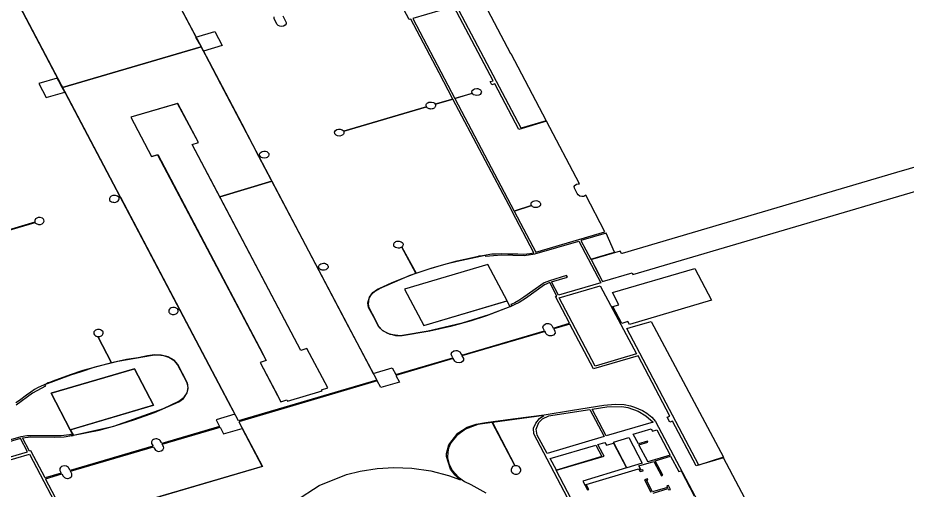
# Model space of a CAD drawing. Extents: x 12.24586 to 12.24883, y 41.79531 to 41.79849.
# Drawn here: x 12.247132 to 12.248088, y 41.796581 to 41.79709 of the extents above; entities that cross this region are included whole.
import ezdxf

# ---------------------------------------------------------------- set-up
doc = ezdxf.new("R2010")
doc.units = 0
doc.layers.add('RM$', color=3, linetype='CONTINUOUS')

msp = doc.modelspace()

# ---------------------------------------------------------------- linework, layer by layer
at = {"layer": 'RM$'}
for points in [[(12.24729131, 41.79712904), (12.24732853, 41.79705839), (12.24732853, 41.79705839), (12.2471798, 41.79701451), (12.24700751, 41.79734151)], [(12.24726428, 41.79718036), (12.24732672, 41.79706177), (12.24732675, 41.79706178), (12.24732308, 41.79706876), (12.24734344, 41.79707476), (12.24735138, 41.79705969), (12.24733102, 41.79705368), (12.24732677, 41.79706174), (12.24732675, 41.79706173), (12.2473723, 41.79697533), (12.24739044, 41.79694089), (12.24739162, 41.7969413), (12.24739146, 41.79694286), (12.24739224, 41.79694446), (12.24739421, 41.79694578), (12.24739596, 41.79694617), (12.24739772, 41.79694609), (12.24739922, 41.79694561), (12.24740002, 41.79694521), (12.24740132, 41.79694368), (12.24740159, 41.79694205), (12.24740099, 41.79694058), (12.24740032, 41.79693986), (12.24739945, 41.79693928), (12.24739837, 41.79693885), (12.24739637, 41.79693858), (12.24739471, 41.79693885), (12.24739351, 41.7969393), (12.24739298, 41.79693962), (12.24739197, 41.79694064), (12.24739181, 41.79694087), (12.24739164, 41.79694124), (12.24739047, 41.79694085), (12.24745417, 41.79681995), (12.24745533, 41.79682034), (12.24745495, 41.7968217), (12.24745517, 41.7968229), (12.24745556, 41.79682361), (12.24745623, 41.79682433), (12.2474572, 41.79682496), (12.24745859, 41.79682543), (12.24746001, 41.79682561), (12.24746107, 41.79682553), (12.24746215, 41.79682524), (12.24746355, 41.79682463), (12.24746394, 41.79682421), (12.24746431, 41.79682389), (12.24746463, 41.79682358), (12.24746486, 41.79682299), (12.24746513, 41.79682205), (12.24746509, 41.79682128), (12.24746472, 41.79682028), (12.24746425, 41.7968197), (12.24746353, 41.79681904), (12.24746252, 41.79681848), (12.24746126, 41.79681811), (12.24745987, 41.79681803), (12.24745857, 41.79681816), (12.24745793, 41.79681837), (12.24745724, 41.79681859), (12.24745646, 41.79681908), (12.2474558, 41.79681966), (12.24745555, 41.79682005), (12.24745539, 41.79682027), (12.24745535, 41.79682029), (12.24745419, 41.7968199), (12.24751367, 41.79670701), (12.24753404, 41.79671301), (12.24753779, 41.7967059), (12.24759917, 41.79672401), (12.24759814, 41.79672593), (12.24759749, 41.79672768), (12.24759767, 41.79672893), (12.24759819, 41.79672987), (12.24759866, 41.79673039), (12.24759979, 41.7967311), (12.2476004, 41.79673139), (12.24760111, 41.79673156), (12.24760232, 41.79673175), (12.24760305, 41.79673174), (12.24760396, 41.79673161), (12.24760522, 41.7967312), (12.24760669, 41.79673024), (12.24760807, 41.79672797), (12.24760867, 41.79672681), (12.24769768, 41.79675307), (12.2476962, 41.79675583), (12.247696, 41.79675697), (12.2476965, 41.7967587), (12.24769696, 41.79675916), (12.24769829, 41.7967602), (12.24769951, 41.79676063), (12.24770085, 41.79676081), (12.24770189, 41.79676072), (12.24770305, 41.79676053), (12.24770404, 41.7967601), (12.24770574, 41.79675854), (12.24770717, 41.79675587), (12.24772447, 41.79676097), (12.24770933, 41.79678971), (12.24771099, 41.79679019), (12.24770324, 41.79680488), (12.24769767, 41.79680241), (12.24767735, 41.79678779), (12.24767029, 41.79678344), (12.24766046, 41.79677875), (12.24763802, 41.79677008), (12.24760925, 41.79676109), (12.24757256, 41.79675239), (12.24754281, 41.79674758), (12.24753179, 41.79674893), (12.24752405, 41.79675282), (12.24752094, 41.79675567), (12.2475193, 41.79675778), (12.24751375, 41.7967682), (12.24750862, 41.79677794), (12.24750791, 41.79678311), (12.24750951, 41.79678927), (12.2475133, 41.79679418), (12.24751813, 41.79679755), (12.24752449, 41.79680058), (12.24753402, 41.79680482), (12.24754462, 41.79680916), (12.24755946, 41.79681477), (12.24754433, 41.79684298), (12.24754339, 41.79684238), (12.24754258, 41.79684207), (12.24754176, 41.79684187), (12.24754025, 41.79684176), (12.24753881, 41.796842), (12.24753761, 41.79684248), (12.24753661, 41.79684325), (12.24753592, 41.79684407), (12.2475358, 41.7968443), (12.2475356, 41.79684505), (12.24753562, 41.79684635), (12.247536, 41.79684721), (12.24753649, 41.79684782), (12.24753729, 41.79684842), (12.24753793, 41.79684883), (12.24753907, 41.7968492), (12.24754007, 41.79684935), (12.24754151, 41.79684933), (12.24754262, 41.79684908), (12.24754357, 41.79684869), (12.2475446, 41.79684796), (12.2475453, 41.79684708), (12.24754542, 41.79684686), (12.24754565, 41.79684618), (12.24754569, 41.79684526), (12.24754514, 41.79684383), (12.24754434, 41.79684302), (12.24755961, 41.79681482), (12.24757369, 41.79681961), (12.24758947, 41.79682438), (12.24760381, 41.79682821), (12.24762337, 41.79683264), (12.24762623, 41.7968332), (12.24762715, 41.79683337), (12.24762748, 41.79683344), (12.24762874, 41.79683367), (12.2476311, 41.7968339), (12.24764103, 41.79683559), (12.24764592, 41.79683582), (12.24765115, 41.796836), (12.24765845, 41.7968358), (12.24766904, 41.79683564), (12.24767535, 41.79683549), (12.24768189, 41.79683604), (12.24768638, 41.79683689), (12.24766297, 41.79688132), (12.2476629, 41.79688146), (12.24759934, 41.7970021), (12.24758034, 41.79699655), (12.24758057, 41.79699602), (12.24758067, 41.79699526), (12.24758058, 41.7969945), (12.24758027, 41.79699377), (12.24757997, 41.79699331), (12.24757959, 41.79699289), (12.24757914, 41.79699251), (12.24757835, 41.79699203), (12.24757775, 41.79699178), (12.24757679, 41.79699153), (12.24757544, 41.79699142), (12.24757476, 41.79699147), (12.24757377, 41.79699165), (12.24757315, 41.79699186), (12.24757231, 41.7969923), (12.24757158, 41.79699283), (12.24757112, 41.79699336), (12.24757087, 41.79699379), (12.24748191, 41.79696746), (12.24748219, 41.79696646), (12.24748219, 41.79696595), (12.24748202, 41.7969652), (12.24748167, 41.7969645), (12.24748111, 41.79696384), (12.24747957, 41.79696285), (12.24747759, 41.79696242), (12.24747529, 41.79696263), (12.2474736, 41.79696342), (12.2474724, 41.79696465), (12.24747221, 41.79696516), (12.24747204, 41.79696664), (12.24747308, 41.7969685), (12.24747462, 41.79696949), (12.24747627, 41.7969699), (12.24747824, 41.79696989), (12.24748019, 41.7969692), (12.24748144, 41.79696818), (12.24748185, 41.79696757), (12.24757085, 41.79699383), (12.2475707, 41.79699408), (12.24757049, 41.79699486), (12.24757052, 41.79699569), (12.24757065, 41.79699619), (12.247571, 41.79699691), (12.24757134, 41.79699735), (12.24757201, 41.79699793), (12.24757252, 41.79699826), (12.24757339, 41.79699867), (12.24757469, 41.79699897), (12.2475764, 41.79699894), (12.24757828, 41.79699844), (12.24757912, 41.79699796), (12.24757961, 41.79699756), (12.24758032, 41.79699662), (12.24759929, 41.7970022), (12.24758452, 41.79703023), (12.24755404, 41.79708808), (12.2475524, 41.79708759), (12.24753439, 41.79712174)], [(12.2471158, 41.79713598), (12.2471783, 41.79701735), (12.24717803, 41.79701727), (12.24717406, 41.79702479), (12.24715419, 41.79701893), (12.24716214, 41.79700386), (12.247182, 41.79700972), (12.24717803, 41.79701726), (12.24717831, 41.79701734), (12.24722374, 41.79693092), (12.2472418, 41.79689683), (12.24724006, 41.79689647), (12.24723886, 41.79689759), (12.24723652, 41.79689856), (12.24723382, 41.79689848), (12.24723204, 41.79689773), (12.24723082, 41.79689651), (12.24723031, 41.79689532), (12.24723027, 41.79689455), (12.24723024, 41.79689322), (12.2472323, 41.7968918), (12.24723389, 41.7968912), (12.24723455, 41.79689109), (12.24723557, 41.79689104), (12.24723691, 41.79689121), (12.24723843, 41.79689185), (12.24723958, 41.79689275), (12.2472402, 41.79689363), (12.24724042, 41.79689462), (12.24724038, 41.79689537), (12.2472404, 41.79689608), (12.24724005, 41.79689635), (12.24724184, 41.79689675), (12.2473054, 41.79677612), (12.24730364, 41.79677575), (12.24730308, 41.79677644), (12.2473019, 41.79677735), (12.2473014, 41.79677758), (12.24730005, 41.79677798), (12.24729807, 41.79677799), (12.24729642, 41.79677758), (12.24729533, 41.79677697), (12.2472945, 41.79677617), (12.24729398, 41.79677523), (12.24729381, 41.79677397), (12.2472939, 41.79677346), (12.24729411, 41.79677301), (12.24729425, 41.79677273), (12.24729452, 41.79677229), (12.24729514, 41.79677169), (12.24729563, 41.79677134), (12.24729679, 41.7967708), (12.24729742, 41.79677062), (12.24729842, 41.79677046), (12.24729978, 41.79677051), (12.24730076, 41.79677072), (12.24730195, 41.79677122), (12.2473027, 41.79677177), (12.24730313, 41.79677213), (12.2473036, 41.79677281), (12.24730391, 41.79677354), (12.24730399, 41.7967743), (12.2473039, 41.79677506), (12.24730371, 41.79677555), (12.24730364, 41.79677574), (12.2473054, 41.79677612), (12.24736493, 41.79666312), (12.24734479, 41.79665718), (12.2473485, 41.79665007), (12.24728638, 41.79663175), (12.24728564, 41.79663316), (12.24728445, 41.7966351), (12.24728388, 41.79663561), (12.24728297, 41.79663613), (12.24728208, 41.79663644), (12.24728108, 41.79663666), (12.24728007, 41.79663671), (12.24727842, 41.79663644), (12.24727744, 41.79663603), (12.24727648, 41.79663544), (12.24727606, 41.79663504), (12.24727527, 41.79663364), (12.24727536, 41.79663188), (12.24727657, 41.79662959), (12.24727684, 41.79662893), (12.2471879, 41.79660269), (12.24718648, 41.79660537), (12.24718622, 41.79660575), (12.24718505, 41.79660679), (12.24718378, 41.79660736), (12.24718197, 41.79660762), (12.24717995, 41.79660737), (12.24717874, 41.79660685), (12.2471775, 41.79660588), (12.24717692, 41.79660494), (12.24717671, 41.79660409), (12.2471769, 41.79660281), (12.2471784, 41.79659989), (12.24716086, 41.79659472), (12.24714548, 41.79662393), (12.24714404, 41.7966235), (12.2471365, 41.79663782), (12.2471458, 41.79663898), (12.24717115, 41.79663853), (12.24718141, 41.796639), (12.24719147, 41.79664055), (12.24723492, 41.79665031), (12.24728827, 41.79666949), (12.24730462, 41.79667713), (12.24731053, 41.79668157), (12.24731358, 41.7966861), (12.24731479, 41.79669059), (12.24731429, 41.79669472), (12.24731373, 41.79669729), (12.24730857, 41.79670709), (12.24730344, 41.79671683), (12.24729956, 41.79672119), (12.24729308, 41.79672499), (12.24728572, 41.79672689), (12.24727836, 41.79672697), (12.24727101, 41.79672595), (12.24726098, 41.79672396), (12.24724841, 41.79672193), (12.2472324, 41.79671844), (12.2472177, 41.79674671), (12.24721916, 41.79674676), (12.24721987, 41.79674686), (12.24722062, 41.79674708), (12.24722165, 41.7967476), (12.24722259, 41.79674844), (12.24722312, 41.79674928), (12.24722342, 41.79675027), (12.24722323, 41.79675153), (12.24722324, 41.79675175), (12.24722286, 41.79675223), (12.24722159, 41.79675341), (12.24722044, 41.79675395), (12.24721948, 41.79675421), (12.2472185, 41.79675429), (12.24721744, 41.79675424), (12.24721611, 41.79675388), (12.24721519, 41.79675344), (12.24721394, 41.79675241), (12.24721349, 41.79675171), (12.24721323, 41.79675071), (12.24721336, 41.79674972), (12.24721395, 41.79674852), (12.2472148, 41.79674773), (12.24721558, 41.79674729), (12.24721621, 41.79674703), (12.24721685, 41.79674685), (12.24721769, 41.79674671), (12.24723225, 41.79671841), (12.24721764, 41.79671472), (12.24720164, 41.79671012), (12.24718778, 41.79670563), (12.24716927, 41.79669882), (12.24716585, 41.79669742), (12.24716581, 41.79669741), (12.24716578, 41.79669739), (12.24716437, 41.79669681), (12.2471623, 41.79669593), (12.24715353, 41.79669192), (12.2471496, 41.79668967), (12.24714561, 41.79668704), (12.24714088, 41.79668357), (12.24713332, 41.79667802), (12.24712963, 41.7966753)], [(12.24766523, 41.79688149), (12.24768839, 41.79683752), (12.2477625, 41.79685949), (12.24774205, 41.79689876), (12.24774105, 41.79689803), (12.24773981, 41.79689753), (12.24773914, 41.79689738), (12.24773787, 41.79689733), (12.24773573, 41.7968977), (12.24773369, 41.7968991), (12.24773285, 41.79690061), (12.24773088, 41.79690433), (12.2477298, 41.7969064), (12.24772967, 41.79690796), (12.24773016, 41.79690905), (12.24773058, 41.79690964), (12.24773213, 41.7969107), (12.24773376, 41.79691115), (12.24773531, 41.79691115), (12.24769966, 41.7969782), (12.24767003, 41.79696948), (12.24764422, 41.79701847), (12.24764113, 41.79701756), (12.24763937, 41.79702091), (12.24764245, 41.79702182), (12.24760034, 41.79710176), (12.24755605, 41.7970887), (12.24760131, 41.79700279), (12.24762004, 41.79700831), (12.24761969, 41.79700972), (12.24762008, 41.79701121), (12.24762122, 41.79701247), (12.24762232, 41.79701305), (12.24762492, 41.79701356), (12.24762593, 41.79701347), (12.24762877, 41.79701214), (12.24762979, 41.79701053), (12.24762984, 41.79701003), (12.24762967, 41.7970088), (12.24762864, 41.79700722), (12.24762698, 41.79700629), (12.24762496, 41.79700596), (12.24762299, 41.79700617), (12.24762152, 41.79700683), (12.24762113, 41.79700709), (12.24762086, 41.79700732), (12.24762062, 41.79700756), (12.24762028, 41.79700796), (12.2476201, 41.79700825), (12.24760135, 41.79700272), (12.24766521, 41.79688151), (12.24768362, 41.79688766), (12.24768341, 41.79688813), (12.24768322, 41.79688913), (12.24768348, 41.79689039), (12.2476843, 41.7968915), (12.24768554, 41.79689237), (12.2476871, 41.79689286), (12.24768879, 41.79689297), (12.24769012, 41.79689274), (12.24769103, 41.79689239), (12.2476923, 41.79689156), (12.24769281, 41.79689092), (12.24769296, 41.7968907), (12.24769336, 41.79688972), (12.24769332, 41.79688845), (12.24769289, 41.79688748), (12.24769233, 41.79688684), (12.24769164, 41.79688633), (12.2476906, 41.79688576), (12.24768997, 41.79688557), (12.24768953, 41.79688548), (12.24768852, 41.79688536), (12.24768765, 41.7968854), (12.24768651, 41.7968856), (12.24768577, 41.79688587), (12.2476852, 41.79688616), (12.24768483, 41.79688638), (12.24768433, 41.79688679), (12.24768389, 41.79688727), (12.24768363, 41.79688764), (12.24766523, 41.79688149)], [(12.24741647, 41.79709151), (12.24742007, 41.79708447), (12.24741994, 41.79708296), (12.24741903, 41.79708161), (12.2474172, 41.7970805), (12.24741524, 41.79708014), (12.24741324, 41.79708037), (12.24741151, 41.79708117), (12.24741053, 41.79708219), (12.24740711, 41.79708851), (12.24740699, 41.79709047)], [(12.2471798, 41.7970145), (12.24732853, 41.79705838), (12.24734953, 41.79701852), (12.24740476, 41.79691372), (12.24734869, 41.79689718), (12.2473191, 41.7969533), (12.24732573, 41.79695526), (12.24730346, 41.79699754), (12.2472531, 41.79698269), (12.24727537, 41.7969404), (12.24728193, 41.79694234), (12.2473986, 41.79672094), (12.24739202, 41.79671899), (12.2474143, 41.79667671), (12.24742088, 41.79667865), (12.24742154, 41.7966774), (12.24745869, 41.79668836), (12.24745803, 41.79668961), (12.24746466, 41.79669156), (12.24744237, 41.79673385), (12.24743577, 41.7967319), (12.24734869, 41.79689718), (12.24740476, 41.79691372), (12.24748393, 41.79676344), (12.24751742, 41.79669988), (12.24737231, 41.79665707), (12.24736867, 41.79665602), (12.2473576, 41.79667704), (12.2471798, 41.7970145)], [(12.24810316, 41.7969312), (12.24807583, 41.79692314), (12.2477812, 41.79683621), (12.2477804, 41.79683598), (12.24777899, 41.79683865), (12.24774978, 41.79683004), (12.24774782, 41.79682946), (12.24775673, 41.79681255), (12.24775171, 41.79682208), (12.24776016, 41.79680605), (12.24779181, 41.79681539), (12.24779277, 41.79681357), (12.24811879, 41.79690956)], [(12.24706106, 41.79684337), (12.2471501, 41.79686956), (12.24715081, 41.79686869), (12.24715127, 41.79686831), (12.24715208, 41.79686785), (12.24715298, 41.79686751), (12.24715398, 41.79686732), (12.24715601, 41.79686738), (12.24715786, 41.79686808), (12.24715934, 41.79686941), (12.24715985, 41.79687085), (12.24715961, 41.79687236), (12.24715929, 41.79687283), (12.24715806, 41.796874), (12.24715561, 41.79687483), (12.24715358, 41.79687477), (12.247152, 41.79687422), (12.24715057, 41.7968732), (12.24714977, 41.79687171), (12.24714979, 41.79687033), (12.24715005, 41.79686967), (12.24706104, 41.79684341)], [(12.24792623, 41.79654787), (12.24789012, 41.79661641), (12.24786063, 41.79660771), (12.24783538, 41.79665564), (12.24783229, 41.79665473), (12.2478294, 41.79666023), (12.24783248, 41.79666114), (12.24779824, 41.79672614), (12.24775039, 41.79671198), (12.24772492, 41.79676014), (12.24770756, 41.79675501), (12.24770891, 41.79675245), (12.24770909, 41.79675047), (12.24770744, 41.7967483), (12.24770534, 41.7967475), (12.24770264, 41.79674758), (12.2477004, 41.79674863), (12.24769915, 41.7967502), (12.24769825, 41.79675227), (12.24760888, 41.7967259), (12.24761052, 41.79672315), (12.24761053, 41.79672118), (12.24760965, 41.79671985), (12.24760812, 41.79671882), (12.24760586, 41.79671833), (12.24760355, 41.79671867), (12.24760198, 41.79671949), (12.24760122, 41.79672023), (12.24759961, 41.79672317), (12.24753795, 41.79670498), (12.2475417, 41.79669786), (12.24752161, 41.79669193), (12.24751786, 41.79669905), (12.24736912, 41.79665517), (12.24739449, 41.79660702), (12.24713894, 41.79653163)], [(12.24711655, 41.79663388), (12.24713517, 41.79663913), (12.2471412, 41.79664043), (12.24717128, 41.79664026), (12.24717825, 41.79664047), (12.24718384, 41.79664102), (12.24718749, 41.79664156), (12.24718845, 41.79664173), (12.247189, 41.79664002), (12.24719124, 41.79664051), (12.24718805, 41.79664656), (12.24716741, 41.79668573), (12.24725694, 41.79671214), (12.24727757, 41.79667298), (12.24718816, 41.7966466), (12.24719136, 41.79664053), (12.247219, 41.7966461), (12.24723588, 41.79665075), (12.24725754, 41.7966575), (12.24727852, 41.79666523), (12.24730468, 41.7966767), (12.24730974, 41.79668028), (12.24731378, 41.79668638), (12.24731489, 41.79669188), (12.24731377, 41.79669692), (12.2473101, 41.79670387), (12.24730326, 41.79671674), (12.24730035, 41.79672012), (12.24729376, 41.7967243), (12.24728845, 41.796726), (12.24728178, 41.79672671), (12.24727624, 41.79672625), (12.24723913, 41.79671992), (12.24721453, 41.79671381), (12.24719963, 41.79670898), (12.24718812, 41.79670529), (12.2471603, 41.79669467), (12.24716122, 41.79669344), (12.24714734, 41.79668578), (12.24713001, 41.79667305)], [(12.24742998, 41.7965699), (12.24745541, 41.79658659), (12.24748471, 41.79659828), (12.24749962, 41.79660199), (12.24751767, 41.79660479), (12.24753576, 41.79660586), (12.24755507, 41.79660514), (12.24757548, 41.79660225), (12.24759465, 41.79659736), (12.2476073, 41.79659284), (12.24760436, 41.79659508), (12.24760169, 41.79659752), (12.2475965, 41.79660407), (12.2475922, 41.79661781), (12.24759227, 41.79662109), (12.24759471, 41.79663041), (12.24760451, 41.7966429), (12.24761449, 41.79664918), (12.2476242, 41.79665268), (12.24763452, 41.79665427), (12.24766352, 41.79665814), (12.24769736, 41.79666266), (12.24772769, 41.7966676), (12.24776152, 41.79667285), (12.24777363, 41.79667413), (12.24778341, 41.79667352), (12.24779018, 41.79667219), (12.24779452, 41.79667078), (12.24780309, 41.79666718), (12.24780754, 41.79666444), (12.2478129, 41.79666001), (12.24781709, 41.79665528), (12.24788167, 41.7965327)], [(12.24734898, 41.79664923), (12.24735273, 41.79664211), (12.24737259, 41.79664797), (12.24739414, 41.79660692), (12.24718649, 41.79654606), (12.24716131, 41.79659386), (12.24717885, 41.79659903), (12.2471802, 41.79659647), (12.24718164, 41.79659507), (12.2471831, 41.79659443), (12.2471851, 41.7965942), (12.24718577, 41.79659425), (12.24718736, 41.79659469), (12.2471891, 41.79659587), (12.24718958, 41.79659654), (12.2471898, 41.79659903), (12.24718836, 41.79660184), (12.24727732, 41.79662809), (12.24727808, 41.79662688), (12.24727964, 41.7966245), (12.24728188, 41.79662345), (12.24728319, 41.79662329), (12.24728586, 41.79662379), (12.24728757, 41.79662496), (12.24728842, 41.79662709), (12.24728806, 41.79662847), (12.24728737, 41.79662961), (12.24728682, 41.7966309), (12.24734898, 41.79664923)], [(12.24709651, 41.79660943), (12.24714204, 41.79662286), (12.2471345, 41.79663717), (12.24711746, 41.79663215)], [(12.24773472, 41.79655649), (12.24771035, 41.7966029), (12.24771054, 41.79660296), (12.24771067, 41.79660299), (12.24776166, 41.79661804), (12.24776021, 41.79662079), (12.24775506, 41.79663057), (12.24776263, 41.79663281), (12.24776414, 41.79662993), (12.24777191, 41.79663222), (12.24778598, 41.79660552), (12.24773901, 41.79659133), (12.24774397, 41.79658188), (12.24774522, 41.79658225), (12.2477423, 41.79658778), (12.24779881, 41.79660445), (12.24780038, 41.79660147), (12.24780374, 41.79660246), (12.24780326, 41.79660338), (12.24780158, 41.79660289), (12.24779913, 41.79660754), (12.24781526, 41.7966123), (12.24782328, 41.79659708), (12.24782493, 41.79659763), (12.24781677, 41.79661313), (12.24783322, 41.79661798), (12.24784188, 41.79660156), (12.24784446, 41.79660232), (12.24785847, 41.79657559)], [(12.24781445, 41.79657847), (12.24783058, 41.79658323), (12.24783131, 41.79658185), (12.24783299, 41.79658234), (12.24783078, 41.79658653), (12.2478291, 41.79658603), (12.24782992, 41.79658448), (12.24781378, 41.79657972), (12.24780715, 41.79659232), (12.24780883, 41.79659281), (12.24780834, 41.79659373), (12.24780498, 41.79659274), (12.24781206, 41.79657931)]]:
    msp.add_lwpolyline(points, dxfattribs=at)
for points in [[(12.24766133, 41.79705125), (12.24766133, 41.79705125), (12.24769942, 41.79697866), (12.24767267, 41.79697077), (12.24759588, 41.79711634), (12.24759559, 41.79711708), (12.24759559, 41.79711708), (12.24760286, 41.79711923), (12.24761685, 41.79712336), (12.24762261, 41.79712506), (12.24766132, 41.79705128)], [(12.2474143, 41.79667671), (12.24742088, 41.79667865), (12.24742154, 41.7966774), (12.24745869, 41.79668837), (12.24745803, 41.79668962), (12.24746465, 41.79669157), (12.24744237, 41.79673386), (12.24743575, 41.7967319), (12.24731914, 41.79695323), (12.24732572, 41.79695526), (12.24730337, 41.79699752), (12.24725309, 41.79698269), (12.24727537, 41.79694041), (12.24728195, 41.79694235), (12.24739486, 41.79672799), (12.24739858, 41.79672094), (12.24739205, 41.79671901), (12.24740812, 41.79668844)], [(12.24773675, 41.79684999), (12.2477474, 41.79682979), (12.24777292, 41.79683732), (12.24776395, 41.79685802)], [(12.24772136, 41.79681231), (12.24770296, 41.79680664), (12.24769737, 41.79680451), (12.24767553, 41.79678902), (12.24767025, 41.79678562), (12.24766566, 41.79678316), (12.24766249, 41.79678169), (12.24766164, 41.79678133), (12.24766279, 41.7967798), (12.24766067, 41.79677885), (12.24765741, 41.79678504), (12.24763678, 41.7968242), (12.24754726, 41.79679779), (12.24756789, 41.79675863), (12.2476573, 41.796785), (12.24766057, 41.79677881), (12.24763532, 41.79676892), (12.24761874, 41.7967637), (12.24759676, 41.79675757), (12.24757437, 41.79675251), (12.24754479, 41.79674753), (12.24753782, 41.79674757), (12.24752931, 41.79674996), (12.24752348, 41.79675341), (12.2475197, 41.79675767), (12.24751605, 41.79676463), (12.24750931, 41.79677752), (12.24750836, 41.79678149), (12.24750936, 41.7967879), (12.24751169, 41.79679186), (12.24751592, 41.79679579), (12.24752038, 41.79679828), (12.24755329, 41.79681261), (12.24757684, 41.7968207), (12.24759213, 41.79682478), (12.24760392, 41.79682796), (12.24763394, 41.7968344), (12.24763438, 41.79683303), (12.24765151, 41.79683452), (12.24767579, 41.79683407), (12.24768747, 41.79683584), (12.24773474, 41.7968494), (12.2477583, 41.79680467), (12.24771277, 41.79679124), (12.24770523, 41.79680555), (12.24772227, 41.79681058)], [(12.24756789, 41.79675863), (12.24765741, 41.79678504), (12.24763678, 41.7968242), (12.24754726, 41.79679779)], [(12.2478593, 41.79682011), (12.24787733, 41.7967859), (12.24778892, 41.79675982), (12.24778737, 41.79676276), (12.24778064, 41.79676077), (12.24777097, 41.79677892), (12.24777763, 41.79678088), (12.24777073, 41.79679398)], [(12.24779645, 41.7967281), (12.24775203, 41.79671499), (12.24771335, 41.79678841), (12.24775759, 41.79680146)], [(12.24778618, 41.79675533), (12.24779344, 41.79675748), (12.24780744, 41.7967616), (12.24780744, 41.7967616), (12.24780744, 41.7967616), (12.24781236, 41.79676306), (12.24789001, 41.79661691), (12.24786351, 41.79660856)], [(12.24718805, 41.79664656), (12.24727757, 41.79667298), (12.24725694, 41.79671214), (12.24716741, 41.79668573)], [(12.24770038, 41.79662107), (12.24768977, 41.7966406), (12.24768855, 41.796647), (12.24769153, 41.79665439), (12.24769552, 41.79665811), (12.24770241, 41.79666136), (12.24770675, 41.79666227), (12.24774648, 41.79666835), (12.24776184, 41.7966392)], [(12.24781434, 41.79665469), (12.24776407, 41.79663986), (12.24774887, 41.79666871), (12.24776461, 41.79667112), (12.24778094, 41.79667148), (12.24778736, 41.79667054), (12.24779819, 41.79666659), (12.2478066, 41.7966615)], [(12.24780869, 41.79661222), (12.24779909, 41.79663045), (12.24780877, 41.79663331), (12.24780828, 41.79663423), (12.2477986, 41.79663137), (12.24779306, 41.79664188), (12.2478124, 41.79664759), (12.24781373, 41.79664506), (12.24781827, 41.79664638), (12.24783266, 41.79661906), (12.2478088, 41.79661202)], [(12.24778626, 41.79660561), (12.24777174, 41.79663316), (12.24778823, 41.79663803), (12.24780276, 41.79661048)], [(12.24771045, 41.79660317), (12.24770394, 41.79661552), (12.24775292, 41.79662997), (12.24775943, 41.79661762)], [(12.2471375, 41.79653369), (12.24712408, 41.79655917), (12.24712489, 41.79655941), (12.24709992, 41.79660733), (12.24714403, 41.79662034), (12.24718266, 41.79654702)]]:
    msp.add_lwpolyline(points, close=True, dxfattribs=at)
msp.add_lwpolyline([(12.24776918, 41.79648416), (12.24768634, 41.79664197), (12.24768591, 41.79664834), (12.24768838, 41.79665377), (12.24769237, 41.7966587), (12.24769714, 41.79666167), (12.24764167, 41.79665428), (12.24766592, 41.79660804, -147.642529), (12.24766579, 41.79660801), (12.24766591, 41.79660804), (12.24764156, 41.79665426), (12.24762592, 41.79665218), (12.24761292, 41.79664728), (12.24760304, 41.79664011), (12.24759715, 41.79663255), (12.24759459, 41.79662669), (12.24759371, 41.79662284), (12.24759351, 41.79661633), (12.24759522, 41.79660912), (12.24759847, 41.79660294), (12.24760511, 41.79659562), (12.24761157, 41.79659078), (12.24761859, 41.79658778), (12.24763463, 41.79657859)], format="xyb", dxfattribs=at)

doc.saveas('drawing.dxf')
